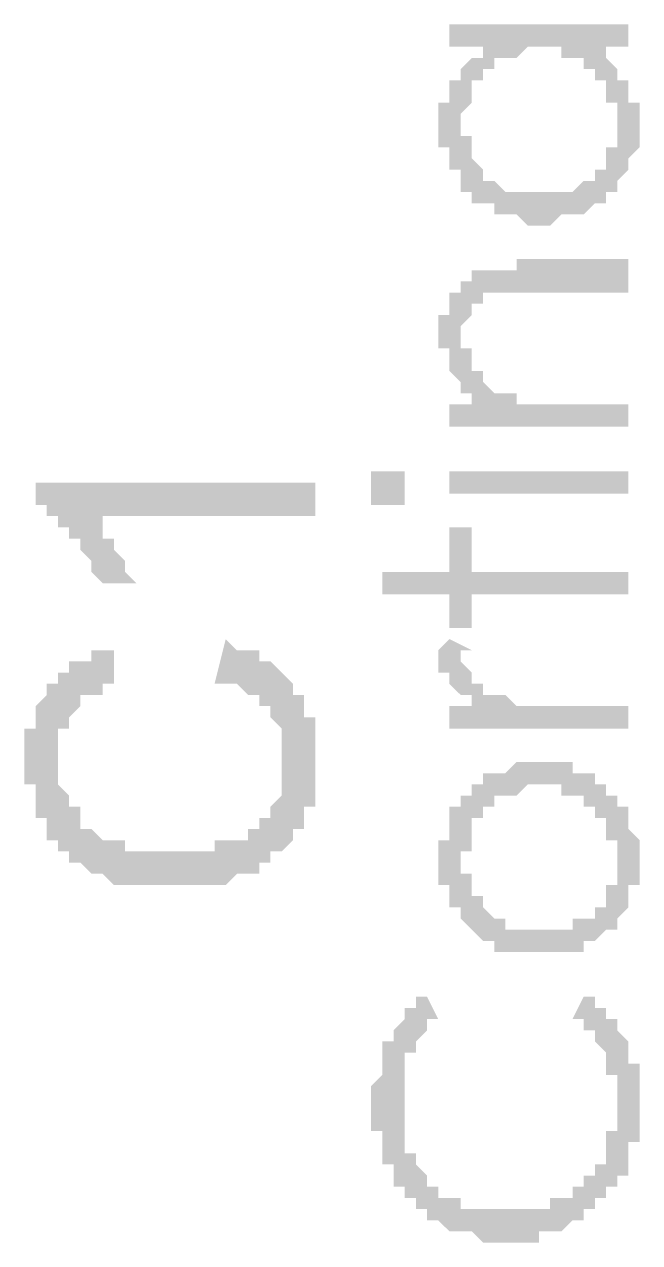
# Model space of a CAD drawing. Header units: inches. Extents: x 17 to 643, y -49 to 16.
# Drawn here: x 595.402 to 595.834, y -36.958 to -36.101 of the extents above; entities that cross this region are included whole.
import ezdxf

# ---------------------------------------------------------------- set-up
doc = ezdxf.new("R2010")
doc.units = ezdxf.units.IN
doc.header["$MEASUREMENT"] = 0
doc.layers.add('PDF_Rellenos sólidos', color=7, linetype='Continuous')

msp = doc.modelspace()

# ---------------------------------------------------------------- hatches: boundary and pattern name
at = {"layer": 'PDF_Rellenos sólidos', "transparency": 33554559}
h = msp.add_hatch(color=256, dxfattribs=at)
h.paths.add_polyline_path([(595.70076, -36.1012), (595.82652, -36.1012), (595.82652, -36.11692), (595.8108, -36.11692), (595.8108, -36.12478), (595.8108, -36.12478), (595.8108, -36.12478), (595.8108, -36.12478), (595.81866, -36.13264), (595.81866, -36.13264), (595.81866, -36.13264), (595.81866, -36.13264), (595.81866, -36.1405), (595.82652, -36.1405), (595.82652, -36.1405), (595.82652, -36.1405), (595.82652, -36.1405), (595.82652, -36.14836), (595.82652, -36.14836), (595.82652, -36.14836), (595.82652, -36.15622), (595.83438, -36.15622), (595.83438, -36.15622), (595.83438, -36.15622), (595.83438, -36.16408), (595.83438, -36.16408), (595.83438, -36.16408), (595.83438, -36.17194), (595.83438, -36.17194), (595.83438, -36.17194), (595.83438, -36.17194), (595.83438, -36.1798), (595.83438, -36.1798), (595.83438, -36.1798), (595.83438, -36.18766), (595.83438, -36.18766), (595.83438, -36.18766), (595.82652, -36.19552), (595.82652, -36.19552), (595.82652, -36.19552), (595.82652, -36.19552), (595.82652, -36.20338), (595.82652, -36.20338), (595.82652, -36.20338), (595.82652, -36.20338), (595.81866, -36.21124), (595.81866, -36.21124), (595.81866, -36.21124), (595.81866, -36.21124), (595.81866, -36.2191), (595.8108, -36.2191), (595.8108, -36.2191), (595.8108, -36.2191), (595.8108, -36.22696), (595.8108, -36.22696), (595.80294, -36.22696), (595.80294, -36.22696), (595.80294, -36.22696), (595.80294, -36.22696), (595.79508, -36.23482), (595.79508, -36.23482), (595.79508, -36.23482), (595.78722, -36.23482), (595.78722, -36.23482), (595.78722, -36.23482), (595.78722, -36.23482), (595.77936, -36.23482), (595.77936, -36.23482), (595.77936, -36.23482), (595.7715, -36.24268), (595.7715, -36.24268), (595.7715, -36.24268), (595.76364, -36.24268), (595.76364, -36.24268), (595.76364, -36.24268), (595.76364, -36.24268), (595.75578, -36.24268), (595.75578, -36.24268), (595.75578, -36.24268), (595.74792, -36.23482), (595.74792, -36.23482), (595.74792, -36.23482), (595.74792, -36.23482), (595.74006, -36.23482), (595.74006, -36.23482), (595.74006, -36.23482), (595.7322, -36.23482), (595.7322, -36.23482), (595.7322, -36.23482), (595.7322, -36.22696), (595.72434, -36.22696), (595.72434, -36.22696), (595.72434, -36.22696), (595.72434, -36.22696), (595.71648, -36.22696), (595.71648, -36.2191), (595.71648, -36.2191), (595.71648, -36.2191), (595.71648, -36.2191), (595.70862, -36.2191), (595.70862, -36.21124), (595.70862, -36.21124), (595.70862, -36.21124), (595.70862, -36.21124), (595.70862, -36.20338), (595.70076, -36.20338), (595.70076, -36.20338), (595.70076, -36.20338), (595.70076, -36.19552), (595.70076, -36.19552), (595.70076, -36.19552), (595.70076, -36.18766), (595.70076, -36.18766), (595.70076, -36.18766), (595.6929, -36.18766), (595.6929, -36.1798), (595.6929, -36.1798), (595.6929, -36.1798), (595.6929, -36.17194), (595.6929, -36.17194), (595.6929, -36.17194), (595.6929, -36.17194), (595.6929, -36.16408), (595.6929, -36.16408), (595.6929, -36.16408), (595.6929, -36.15622), (595.70076, -36.15622), (595.70076, -36.15622), (595.70076, -36.15622), (595.70076, -36.14836), (595.70076, -36.14836), (595.70076, -36.14836), (595.70076, -36.1405), (595.70076, -36.1405), (595.70076, -36.1405), (595.70076, -36.1405), (595.70862, -36.1405), (595.70862, -36.13264), (595.70862, -36.13264), (595.70862, -36.13264), (595.70862, -36.13264), (595.71648, -36.12478), (595.71648, -36.12478), (595.71648, -36.12478), (595.71648, -36.12478), (595.72434, -36.12478), (595.72434, -36.11692), (595.70076, -36.11692)], flags=0)
h.paths.add_polyline_path([(595.70862, -36.17194), (595.70862, -36.17194), (595.70862, -36.17194), (595.70862, -36.1798), (595.70862, -36.1798), (595.71648, -36.1798), (595.71648, -36.18766), (595.71648, -36.18766), (595.71648, -36.18766), (595.71648, -36.19552), (595.71648, -36.19552), (595.71648, -36.19552), (595.71648, -36.19552), (595.71648, -36.19552), (595.72434, -36.20338), (595.72434, -36.20338), (595.72434, -36.20338), (595.72434, -36.20338), (595.72434, -36.21124), (595.7322, -36.21124), (595.7322, -36.21124), (595.7322, -36.21124), (595.7322, -36.21124), (595.74006, -36.2191), (595.74006, -36.2191), (595.74006, -36.2191), (595.74006, -36.2191), (595.74792, -36.2191), (595.74792, -36.2191), (595.74792, -36.2191), (595.74792, -36.2191), (595.75578, -36.2191), (595.75578, -36.2191), (595.75578, -36.2191), (595.76364, -36.2191), (595.76364, -36.2191), (595.76364, -36.2191), (595.76364, -36.2191), (595.7715, -36.2191), (595.7715, -36.2191), (595.7715, -36.2191), (595.77936, -36.2191), (595.77936, -36.2191), (595.77936, -36.2191), (595.77936, -36.2191), (595.78722, -36.2191), (595.78722, -36.2191), (595.78722, -36.2191), (595.78722, -36.2191), (595.79508, -36.21124), (595.79508, -36.21124), (595.79508, -36.21124), (595.79508, -36.21124), (595.80294, -36.21124), (595.80294, -36.20338), (595.80294, -36.20338), (595.80294, -36.20338), (595.8108, -36.20338), (595.8108, -36.19552), (595.8108, -36.19552), (595.8108, -36.19552), (595.8108, -36.19552), (595.8108, -36.19552), (595.8108, -36.18766), (595.8108, -36.18766), (595.81866, -36.18766), (595.81866, -36.1798), (595.81866, -36.1798), (595.81866, -36.1798), (595.81866, -36.17194), (595.81866, -36.17194), (595.81866, -36.17194), (595.81866, -36.17194), (595.81866, -36.17194), (595.81866, -36.16408), (595.81866, -36.16408), (595.81866, -36.16408), (595.81866, -36.15622), (595.81866, -36.15622), (595.8108, -36.15622), (595.8108, -36.14836), (595.8108, -36.14836), (595.8108, -36.14836), (595.8108, -36.14836), (595.8108, -36.14836), (595.8108, -36.1405), (595.8108, -36.1405), (595.80294, -36.1405), (595.80294, -36.1405), (595.80294, -36.13264), (595.80294, -36.13264), (595.80294, -36.13264), (595.79508, -36.13264), (595.79508, -36.12478), (595.79508, -36.12478), (595.79508, -36.12478), (595.79508, -36.12478), (595.78722, -36.12478), (595.78722, -36.12478), (595.78722, -36.12478), (595.77936, -36.12478), (595.77936, -36.12478), (595.77936, -36.11692), (595.77936, -36.11692), (595.7715, -36.11692), (595.7715, -36.11692), (595.7715, -36.11692), (595.76364, -36.11692), (595.76364, -36.11692), (595.76364, -36.11692), (595.75578, -36.11692), (595.75578, -36.11692), (595.75578, -36.11692), (595.75578, -36.11692), (595.74792, -36.12478), (595.74792, -36.12478), (595.74792, -36.12478), (595.74006, -36.12478), (595.74006, -36.12478), (595.74006, -36.12478), (595.74006, -36.12478), (595.7322, -36.12478), (595.7322, -36.13264), (595.7322, -36.13264), (595.7322, -36.13264), (595.72434, -36.13264), (595.72434, -36.13264), (595.72434, -36.13264), (595.72434, -36.1405), (595.72434, -36.1405), (595.72434, -36.1405), (595.71648, -36.1405), (595.71648, -36.14836), (595.71648, -36.14836), (595.71648, -36.14836), (595.71648, -36.14836), (595.71648, -36.15622), (595.71648, -36.15622), (595.71648, -36.15622), (595.70862, -36.16408), (595.70862, -36.16408), (595.70862, -36.16408), (595.70862, -36.17194), (595.70862, -36.17194)], flags=0)
for points in [[(595.70076, -36.38417), (595.70076, -36.36845), (595.72434, -36.36845), (595.71648, -36.36845), (595.71648, -36.36058), (595.71648, -36.36058), (595.71648, -36.36058), (595.70862, -36.36058), (595.70862, -36.35272), (595.70862, -36.35272), (595.70862, -36.35272), (595.70862, -36.35272), (595.70862, -36.35272), (595.70076, -36.34486), (595.70076, -36.34486), (595.70076, -36.34486), (595.70076, -36.34486), (595.70076, -36.337), (595.70076, -36.337), (595.70076, -36.337), (595.70076, -36.337), (595.70076, -36.32914), (595.6929, -36.32914), (595.6929, -36.32914), (595.6929, -36.32128), (595.6929, -36.32128), (595.6929, -36.32128), (595.6929, -36.32128), (595.6929, -36.31342), (595.6929, -36.31342), (595.6929, -36.31342), (595.6929, -36.30556), (595.70076, -36.30556), (595.70076, -36.30556), (595.70076, -36.2977), (595.70076, -36.2977), (595.70076, -36.2977), (595.70076, -36.2977), (595.70076, -36.28984), (595.70076, -36.28984), (595.70076, -36.28984), (595.70862, -36.28984), (595.70862, -36.28984), (595.70862, -36.28198), (595.70862, -36.28198), (595.71648, -36.28198), (595.71648, -36.28198), (595.71648, -36.28198), (595.71648, -36.27412), (595.72434, -36.27412), (595.72434, -36.27412), (595.72434, -36.27412), (595.72434, -36.27412), (595.72434, -36.27412), (595.7322, -36.27412), (595.7322, -36.27412), (595.7322, -36.27412), (595.74006, -36.27412), (595.74006, -36.27412), (595.74006, -36.27412), (595.74006, -36.27412), (595.74792, -36.27412), (595.74792, -36.26626), (595.75578, -36.26626), (595.75578, -36.26626), (595.75578, -36.26626), (595.76364, -36.26626), (595.76364, -36.26626), (595.82652, -36.26626), (595.82652, -36.28984), (595.76364, -36.28984), (595.76364, -36.28984), (595.76364, -36.28984), (595.75578, -36.28984), (595.75578, -36.28984), (595.74792, -36.28984), (595.74792, -36.28984), (595.74792, -36.28984), (595.74792, -36.28984), (595.74006, -36.28984), (595.74006, -36.28984), (595.74006, -36.28984), (595.74006, -36.28984), (595.74006, -36.28984), (595.7322, -36.28984), (595.7322, -36.28984), (595.7322, -36.28984), (595.72434, -36.28984), (595.72434, -36.28984), (595.72434, -36.2977), (595.72434, -36.2977), (595.71648, -36.2977), (595.71648, -36.2977), (595.71648, -36.2977), (595.71648, -36.2977), (595.71648, -36.30556), (595.71648, -36.30556), (595.71648, -36.30556), (595.70862, -36.31342), (595.70862, -36.31342), (595.70862, -36.31342), (595.70862, -36.31342), (595.70862, -36.32128), (595.70862, -36.32128), (595.70862, -36.32128), (595.70862, -36.32914), (595.70862, -36.32914), (595.70862, -36.32914), (595.71648, -36.32914), (595.71648, -36.337), (595.71648, -36.337), (595.71648, -36.337), (595.71648, -36.34486), (595.71648, -36.34486), (595.71648, -36.34486), (595.72434, -36.34486), (595.72434, -36.34486), (595.72434, -36.35272), (595.72434, -36.35272), (595.72434, -36.35272), (595.72434, -36.35272), (595.7322, -36.36058), (595.7322, -36.36058), (595.7322, -36.36058), (595.7322, -36.36058), (595.74006, -36.36058), (595.74006, -36.36058), (595.74006, -36.36058), (595.74792, -36.36058), (595.74792, -36.36058), (595.74792, -36.36845), (595.74792, -36.36845), (595.74792, -36.36845), (595.75578, -36.36845), (595.75578, -36.36845), (595.75578, -36.36845), (595.75578, -36.36845), (595.76364, -36.36845), (595.76364, -36.36845), (595.76364, -36.36845), (595.7715, -36.36845), (595.7715, -36.36845), (595.77936, -36.36845), (595.77936, -36.36845), (595.77936, -36.36845), (595.82652, -36.36845), (595.82652, -36.38417)], [(595.60644, -36.42347), (595.60644, -36.44705), (595.44923, -36.44705), (595.44923, -36.44705), (595.45709, -36.44705), (595.45709, -36.45491), (595.45709, -36.45491), (595.45709, -36.45491), (595.45709, -36.46277), (595.46495, -36.46277), (595.46495, -36.46277), (595.46495, -36.47063), (595.46495, -36.47063), (595.46495, -36.47063), (595.46495, -36.47063), (595.47281, -36.47849), (595.47281, -36.47849), (595.47281, -36.47849), (595.47281, -36.48635), (595.47281, -36.48635), (595.47281, -36.48635), (595.48067, -36.49421), (595.48067, -36.49421), (595.48067, -36.49421), (595.48067, -36.49421), (595.45709, -36.49421), (595.45709, -36.49421), (595.45709, -36.49421), (595.44923, -36.48635), (595.44923, -36.48635), (595.44923, -36.48635), (595.44923, -36.47849), (595.44923, -36.47849), (595.44923, -36.47849), (595.44137, -36.47063), (595.44137, -36.47063), (595.44137, -36.47063), (595.44137, -36.47063), (595.44137, -36.46277), (595.43351, -36.46277), (595.43351, -36.46277), (595.43351, -36.46277), (595.43351, -36.45491), (595.42565, -36.45491), (595.42565, -36.45491), (595.42565, -36.45491), (595.42565, -36.44705), (595.41779, -36.44705), (595.41779, -36.44705), (595.41779, -36.44705), (595.41779, -36.43919), (595.40993, -36.43919), (595.40993, -36.43919), (595.40993, -36.43919), (595.40993, -36.43919), (595.40993, -36.42347)], [(595.6536, -36.50207), (595.6536, -36.48635), (595.70076, -36.48635), (595.70076, -36.45491), (595.71648, -36.45491), (595.71648, -36.48635), (595.82652, -36.48635), (595.82652, -36.50207), (595.71648, -36.50207), (595.71648, -36.52565), (595.70076, -36.52565), (595.70076, -36.50207)], [(595.53569, -36.56495), (595.54355, -36.53351), (595.54355, -36.53351), (595.55141, -36.54137), (595.55141, -36.54137), (595.55141, -36.54137), (595.55927, -36.54137), (595.55927, -36.54137), (595.55927, -36.54137), (595.56713, -36.54137), (595.56713, -36.54923), (595.56713, -36.54923), (595.56713, -36.54923), (595.57499, -36.54923), (595.57499, -36.54923), (595.57499, -36.54923), (595.58285, -36.55709), (595.58285, -36.55709), (595.58285, -36.55709), (595.58285, -36.55709), (595.58285, -36.55709), (595.59071, -36.56495), (595.59071, -36.56495), (595.59071, -36.56495), (595.59071, -36.56495), (595.59071, -36.57281), (595.59858, -36.57281), (595.59858, -36.57281), (595.59858, -36.57281), (595.59858, -36.58067), (595.59858, -36.58067), (595.59858, -36.58067), (595.59858, -36.58853), (595.60644, -36.58853), (595.60644, -36.58853), (595.60644, -36.59639), (595.60644, -36.59639), (595.60644, -36.59639), (595.60644, -36.60425), (595.60644, -36.60425), (595.60644, -36.60425), (595.60644, -36.61211), (595.60644, -36.61211), (595.60644, -36.61211), (595.60644, -36.61997), (595.60644, -36.61997), (595.60644, -36.61997), (595.60644, -36.62783), (595.60644, -36.62783), (595.60644, -36.63569), (595.60644, -36.63569), (595.60644, -36.63569), (595.60644, -36.64355), (595.60644, -36.64355), (595.60644, -36.64355), (595.60644, -36.65141), (595.60644, -36.65141), (595.59858, -36.65141), (595.59858, -36.65927), (595.59858, -36.65927), (595.59858, -36.65927), (595.59858, -36.65927), (595.59858, -36.66713), (595.59858, -36.66713), (595.59071, -36.66713), (595.59071, -36.66713), (595.59071, -36.67499), (595.59071, -36.67499), (595.59071, -36.67499), (595.58285, -36.68285), (595.58285, -36.68285), (595.58285, -36.68285), (595.58285, -36.68285), (595.57499, -36.68285), (595.57499, -36.69071), (595.57499, -36.69071), (595.57499, -36.69071), (595.56713, -36.69071), (595.56713, -36.69071), (595.56713, -36.69857), (595.55927, -36.69857), (595.55927, -36.69857), (595.55927, -36.69857), (595.55141, -36.69857), (595.55141, -36.69857), (595.55141, -36.69857), (595.54355, -36.70643), (595.54355, -36.70643), (595.54355, -36.70643), (595.53569, -36.70643), (595.53569, -36.70643), (595.53569, -36.70643), (595.52783, -36.70643), (595.52783, -36.70643), (595.52783, -36.70643), (595.51997, -36.70643), (595.51997, -36.70643), (595.51997, -36.70643), (595.51211, -36.70643), (595.51211, -36.70643), (595.51211, -36.70643), (595.50425, -36.70643), (595.50425, -36.70643), (595.50425, -36.70643), (595.49639, -36.70643), (595.49639, -36.70643), (595.49639, -36.70643), (595.48853, -36.70643), (595.48853, -36.70643), (595.48067, -36.70643), (595.48067, -36.70643), (595.48067, -36.70643), (595.47281, -36.70643), (595.47281, -36.70643), (595.47281, -36.70643), (595.46495, -36.70643), (595.46495, -36.70643), (595.46495, -36.70643), (595.45709, -36.69857), (595.45709, -36.69857), (595.45709, -36.69857), (595.45709, -36.69857), (595.44923, -36.69857), (595.44923, -36.69857), (595.44923, -36.69857), (595.44923, -36.69857), (595.44137, -36.69071), (595.44137, -36.69071), (595.44137, -36.69071), (595.43351, -36.69071), (595.43351, -36.69071), (595.43351, -36.68285), (595.43351, -36.68285), (595.42565, -36.68285), (595.42565, -36.68285), (595.42565, -36.67499), (595.42565, -36.67499), (595.42565, -36.67499), (595.41779, -36.67499), (595.41779, -36.66713), (595.41779, -36.66713), (595.41779, -36.66713), (595.41779, -36.65927), (595.41779, -36.65927), (595.40993, -36.65927), (595.40993, -36.65141), (595.40993, -36.65141), (595.40993, -36.65141), (595.40993, -36.64355), (595.40993, -36.64355), (595.40993, -36.64355), (595.40993, -36.63569), (595.40993, -36.63569), (595.40207, -36.63569), (595.40207, -36.62783), (595.40207, -36.62783), (595.40207, -36.62783), (595.40207, -36.61997), (595.40207, -36.61997), (595.40207, -36.61997), (595.40207, -36.61997), (595.40207, -36.61211), (595.40207, -36.61211), (595.40207, -36.60425), (595.40207, -36.60425), (595.40207, -36.60425), (595.40207, -36.59639), (595.40993, -36.59639), (595.40993, -36.59639), (595.40993, -36.58853), (595.40993, -36.58853), (595.40993, -36.58853), (595.40993, -36.58067), (595.40993, -36.58067), (595.40993, -36.58067), (595.40993, -36.58067), (595.41779, -36.57281), (595.41779, -36.57281), (595.41779, -36.57281), (595.41779, -36.56495), (595.41779, -36.56495), (595.41779, -36.56495), (595.42565, -36.56495), (595.42565, -36.56495), (595.42565, -36.55709), (595.42565, -36.55709), (595.43351, -36.55709), (595.43351, -36.55709), (595.43351, -36.54923), (595.43351, -36.54923), (595.44137, -36.54923), (595.44137, -36.54923), (595.44137, -36.54923), (595.44923, -36.54923), (595.44923, -36.54137), (595.44923, -36.54137), (595.45709, -36.54137), (595.45709, -36.54137), (595.45709, -36.54137), (595.46495, -36.54137), (595.46495, -36.54137), (595.46495, -36.56495), (595.46495, -36.56495), (595.46495, -36.56495), (595.45709, -36.56495), (595.45709, -36.57281), (595.45709, -36.57281), (595.44923, -36.57281), (595.44923, -36.57281), (595.44923, -36.57281), (595.44137, -36.57281), (595.44137, -36.58067), (595.44137, -36.58067), (595.44137, -36.58067), (595.44137, -36.58067), (595.43351, -36.58853), (595.43351, -36.58853), (595.43351, -36.58853), (595.43351, -36.58853), (595.43351, -36.59639), (595.43351, -36.59639), (595.42565, -36.59639), (595.42565, -36.60425), (595.42565, -36.60425), (595.42565, -36.60425), (595.42565, -36.61211), (595.42565, -36.61211), (595.42565, -36.61211), (595.42565, -36.61997), (595.42565, -36.61997), (595.42565, -36.61997), (595.42565, -36.62783), (595.42565, -36.62783), (595.42565, -36.63569), (595.42565, -36.63569), (595.42565, -36.63569), (595.43351, -36.64355), (595.43351, -36.64355), (595.43351, -36.64355), (595.43351, -36.64355), (595.43351, -36.65141), (595.43351, -36.65141), (595.43351, -36.65141), (595.44137, -36.65141), (595.44137, -36.65927), (595.44137, -36.65927), (595.44137, -36.65927), (595.44137, -36.66713), (595.44923, -36.66713), (595.44923, -36.66713), (595.44923, -36.66713), (595.44923, -36.66713), (595.45709, -36.67499), (595.45709, -36.67499), (595.45709, -36.67499), (595.46495, -36.67499), (595.46495, -36.67499), (595.46495, -36.67499), (595.47281, -36.67499), (595.47281, -36.67499), (595.47281, -36.68285), (595.48067, -36.68285), (595.48067, -36.68285), (595.48067, -36.68285), (595.48853, -36.68285), (595.48853, -36.68285), (595.48853, -36.68285), (595.49639, -36.68285), (595.49639, -36.68285), (595.49639, -36.68285), (595.50425, -36.68285), (595.50425, -36.68285), (595.50425, -36.68285), (595.51211, -36.68285), (595.51211, -36.68285), (595.51997, -36.68285), (595.51997, -36.68285), (595.51997, -36.68285), (595.52783, -36.68285), (595.52783, -36.68285), (595.52783, -36.68285), (595.53569, -36.68285), (595.53569, -36.68285), (595.53569, -36.67499), (595.54355, -36.67499), (595.54355, -36.67499), (595.54355, -36.67499), (595.54355, -36.67499), (595.55141, -36.67499), (595.55141, -36.67499), (595.55141, -36.67499), (595.55927, -36.67499), (595.55927, -36.66713), (595.55927, -36.66713), (595.55927, -36.66713), (595.56713, -36.66713), (595.56713, -36.66713), (595.56713, -36.65927), (595.56713, -36.65927), (595.57499, -36.65927), (595.57499, -36.65927), (595.57499, -36.65141), (595.57499, -36.65141), (595.57499, -36.65141), (595.57499, -36.65141), (595.58285, -36.64355), (595.58285, -36.64355), (595.58285, -36.64355), (595.58285, -36.63569), (595.58285, -36.63569), (595.58285, -36.63569), (595.58285, -36.62783), (595.58285, -36.62783), (595.58285, -36.62783), (595.58285, -36.61997), (595.58285, -36.61997), (595.58285, -36.61997), (595.58285, -36.61211), (595.58285, -36.61211), (595.58285, -36.60425), (595.58285, -36.60425), (595.58285, -36.60425), (595.58285, -36.60425), (595.58285, -36.59639), (595.58285, -36.59639), (595.58285, -36.59639), (595.57499, -36.58853), (595.57499, -36.58853), (595.57499, -36.58853), (595.57499, -36.58067), (595.57499, -36.58067), (595.56713, -36.58067), (595.56713, -36.58067), (595.56713, -36.58067), (595.56713, -36.57281), (595.56713, -36.57281), (595.55927, -36.57281), (595.55927, -36.57281), (595.55927, -36.57281), (595.55141, -36.56495), (595.55141, -36.56495), (595.55141, -36.56495), (595.54355, -36.56495), (595.54355, -36.56495), (595.54355, -36.56495), (595.53569, -36.56495), (595.53569, -36.56495), (595.53569, -36.56495)], [(595.70076, -36.59639), (595.70076, -36.58067), (595.71648, -36.58067), (595.71648, -36.58067), (595.71648, -36.57281), (595.70862, -36.57281), (595.70862, -36.57281), (595.70862, -36.57281), (595.70862, -36.57281), (595.70076, -36.56495), (595.70076, -36.56495), (595.70076, -36.56495), (595.70076, -36.56495), (595.70076, -36.55709), (595.70076, -36.55709), (595.70076, -36.55709), (595.6929, -36.55709), (595.6929, -36.54923), (595.6929, -36.54923), (595.6929, -36.54923), (595.6929, -36.54137), (595.6929, -36.54137), (595.6929, -36.54137), (595.6929, -36.54137), (595.70076, -36.53351), (595.70076, -36.53351), (595.70076, -36.53351), (595.70076, -36.53351), (595.71648, -36.54137), (595.71648, -36.54137), (595.70862, -36.54137), (595.70862, -36.54923), (595.70862, -36.54923), (595.70862, -36.54923), (595.70862, -36.54923), (595.71648, -36.55709), (595.71648, -36.55709), (595.71648, -36.55709), (595.71648, -36.56495), (595.71648, -36.56495), (595.71648, -36.56495), (595.71648, -36.56495), (595.72434, -36.56495), (595.72434, -36.56495), (595.72434, -36.57281), (595.72434, -36.57281), (595.7322, -36.57281), (595.7322, -36.57281), (595.7322, -36.57281), (595.74006, -36.57281), (595.74006, -36.57281), (595.74006, -36.57281), (595.74006, -36.57281), (595.74006, -36.57281), (595.74792, -36.58067), (595.74792, -36.58067), (595.74792, -36.58067), (595.74792, -36.58067), (595.75578, -36.58067), (595.75578, -36.58067), (595.75578, -36.58067), (595.75578, -36.58067), (595.76364, -36.58067), (595.76364, -36.58067), (595.76364, -36.58067), (595.7715, -36.58067), (595.7715, -36.58067), (595.77936, -36.58067), (595.77936, -36.58067), (595.78722, -36.58067), (595.78722, -36.58067), (595.82652, -36.58067), (595.82652, -36.59639)], [(595.68504, -36.78503), (595.6929, -36.80075), (595.6929, -36.80075), (595.6929, -36.80075), (595.6929, -36.80075), (595.68504, -36.80075), (595.68504, -36.80861), (595.68504, -36.80861), (595.68504, -36.80861), (595.68504, -36.80861), (595.67718, -36.81647), (595.67718, -36.81647), (595.67718, -36.81647), (595.67718, -36.81647), (595.67718, -36.82433), (595.67718, -36.82433), (595.67718, -36.82433), (595.66932, -36.82433), (595.66932, -36.83219), (595.66932, -36.83219), (595.66932, -36.83219), (595.66932, -36.83219), (595.66932, -36.84005), (595.66932, -36.84005), (595.66932, -36.84005), (595.66932, -36.84791), (595.66932, -36.84791), (595.66932, -36.84791), (595.66932, -36.85577), (595.66932, -36.85577), (595.66932, -36.85577), (595.66932, -36.86363), (595.66932, -36.86363), (595.66932, -36.86363), (595.66932, -36.87149), (595.66932, -36.87149), (595.66932, -36.87149), (595.66932, -36.87149), (595.66932, -36.87935), (595.66932, -36.87935), (595.66932, -36.87935), (595.66932, -36.88721), (595.66932, -36.88721), (595.66932, -36.88721), (595.66932, -36.89507), (595.66932, -36.89507), (595.67718, -36.89507), (595.67718, -36.89507), (595.67718, -36.90293), (595.67718, -36.90293), (595.67718, -36.90293), (595.67718, -36.90293), (595.68504, -36.91079), (595.68504, -36.91079), (595.68504, -36.91079), (595.68504, -36.91079), (595.68504, -36.91865), (595.6929, -36.91865), (595.6929, -36.91865), (595.6929, -36.91865), (595.6929, -36.91865), (595.6929, -36.92651), (595.70076, -36.92651), (595.70076, -36.92651), (595.70076, -36.92651), (595.70076, -36.92651), (595.70862, -36.92651), (595.70862, -36.92651), (595.70862, -36.93437), (595.70862, -36.93437), (595.71648, -36.93437), (595.71648, -36.93437), (595.71648, -36.93437), (595.72434, -36.93437), (595.72434, -36.93437), (595.72434, -36.93437), (595.72434, -36.93437), (595.7322, -36.93437), (595.7322, -36.93437), (595.7322, -36.93437), (595.74006, -36.93437), (595.74006, -36.93437), (595.74006, -36.93437), (595.74792, -36.93437), (595.74792, -36.93437), (595.74792, -36.93437), (595.74792, -36.93437), (595.75578, -36.93437), (595.75578, -36.93437), (595.75578, -36.93437), (595.76364, -36.93437), (595.76364, -36.93437), (595.76364, -36.93437), (595.7715, -36.93437), (595.7715, -36.93437), (595.7715, -36.93437), (595.7715, -36.92651), (595.77936, -36.92651), (595.77936, -36.92651), (595.77936, -36.92651), (595.77936, -36.92651), (595.78722, -36.92651), (595.78722, -36.92651), (595.78722, -36.91865), (595.78722, -36.91865), (595.79508, -36.91865), (595.79508, -36.91865), (595.79508, -36.91865), (595.79508, -36.91079), (595.79508, -36.91079), (595.80294, -36.91079), (595.80294, -36.91079), (595.80294, -36.90293), (595.80294, -36.90293), (595.80294, -36.90293), (595.8108, -36.90293), (595.8108, -36.89507), (595.8108, -36.89507), (595.8108, -36.89507), (595.8108, -36.89507), (595.8108, -36.88721), (595.8108, -36.88721), (595.8108, -36.88721), (595.8108, -36.87935), (595.81866, -36.87935), (595.81866, -36.87935), (595.81866, -36.87935), (595.81866, -36.87149), (595.81866, -36.87149), (595.81866, -36.87149), (595.81866, -36.86363), (595.81866, -36.86363), (595.81866, -36.86363), (595.81866, -36.85577), (595.81866, -36.85577), (595.81866, -36.85577), (595.81866, -36.85577), (595.81866, -36.84791), (595.81866, -36.84791), (595.81866, -36.84791), (595.81866, -36.84005), (595.81866, -36.84005), (595.8108, -36.84005), (595.8108, -36.83219), (595.8108, -36.83219), (595.8108, -36.83219), (595.8108, -36.83219), (595.8108, -36.82433), (595.8108, -36.82433), (595.8108, -36.82433), (595.8108, -36.82433), (595.80294, -36.81647), (595.80294, -36.81647), (595.80294, -36.81647), (595.80294, -36.81647), (595.80294, -36.80861), (595.80294, -36.80861), (595.79508, -36.80861), (595.79508, -36.80861), (595.79508, -36.80075), (595.79508, -36.80075), (595.78722, -36.80075), (595.78722, -36.80075), (595.78722, -36.80075), (595.79508, -36.78503), (595.80294, -36.78503), (595.80294, -36.78503), (595.80294, -36.78503), (595.80294, -36.79289), (595.8108, -36.79289), (595.8108, -36.79289), (595.8108, -36.79289), (595.8108, -36.80075), (595.8108, -36.80075), (595.81866, -36.80075), (595.81866, -36.80075), (595.81866, -36.80861), (595.81866, -36.80861), (595.81866, -36.80861), (595.81866, -36.80861), (595.82652, -36.81647), (595.82652, -36.81647), (595.82652, -36.81647), (595.82652, -36.81647), (595.82652, -36.82433), (595.82652, -36.82433), (595.82652, -36.82433), (595.82652, -36.82433), (595.82652, -36.83219), (595.82652, -36.83219), (595.83438, -36.83219), (595.83438, -36.84005), (595.83438, -36.84005), (595.83438, -36.84005), (595.83438, -36.84005), (595.83438, -36.84791), (595.83438, -36.84791), (595.83438, -36.84791), (595.83438, -36.85577), (595.83438, -36.85577), (595.83438, -36.85577), (595.83438, -36.86363), (595.83438, -36.86363), (595.83438, -36.86363), (595.83438, -36.87149), (595.83438, -36.87149), (595.83438, -36.87149), (595.83438, -36.87935), (595.83438, -36.87935), (595.83438, -36.87935), (595.83438, -36.88721), (595.83438, -36.88721), (595.83438, -36.88721), (595.82652, -36.88721), (595.82652, -36.89507), (595.82652, -36.89507), (595.82652, -36.89507), (595.82652, -36.90293), (595.82652, -36.90293), (595.82652, -36.90293), (595.82652, -36.90293), (595.82652, -36.91079), (595.81866, -36.91079), (595.81866, -36.91079), (595.81866, -36.91079), (595.81866, -36.91865), (595.81866, -36.91865), (595.81866, -36.91865), (595.8108, -36.91865), (595.8108, -36.92651), (595.8108, -36.92651), (595.8108, -36.92651), (595.8108, -36.92651), (595.80294, -36.92651), (595.80294, -36.93437), (595.80294, -36.93437), (595.80294, -36.93437), (595.80294, -36.93437), (595.80294, -36.93437), (595.79508, -36.93437), (595.79508, -36.94223), (595.79508, -36.94223), (595.79508, -36.94223), (595.78722, -36.94223), (595.78722, -36.94223), (595.78722, -36.94223), (595.77936, -36.95009), (595.77936, -36.95009), (595.77936, -36.95009), (595.77936, -36.95009), (595.7715, -36.95009), (595.7715, -36.95009), (595.7715, -36.95009), (595.7715, -36.95009), (595.76364, -36.95009), (595.76364, -36.95009), (595.76364, -36.95795), (595.75578, -36.95795), (595.75578, -36.95795), (595.75578, -36.95795), (595.74792, -36.95795), (595.74792, -36.95795), (595.74792, -36.95795), (595.74006, -36.95795), (595.74006, -36.95795), (595.74006, -36.95795), (595.74006, -36.95795), (595.7322, -36.95795), (595.7322, -36.95795), (595.7322, -36.95795), (595.72434, -36.95795), (595.72434, -36.95795), (595.72434, -36.95795), (595.72434, -36.95795), (595.71648, -36.95009), (595.71648, -36.95009), (595.71648, -36.95009), (595.70862, -36.95009), (595.70862, -36.95009), (595.70862, -36.95009), (595.70076, -36.95009), (595.70076, -36.95009), (595.70076, -36.95009), (595.70076, -36.95009), (595.6929, -36.94223), (595.6929, -36.94223), (595.6929, -36.94223), (595.6929, -36.94223), (595.68504, -36.94223), (595.68504, -36.94223), (595.68504, -36.93437), (595.68504, -36.93437), (595.67718, -36.93437), (595.67718, -36.93437), (595.67718, -36.93437), (595.67718, -36.92651), (595.67718, -36.92651), (595.66932, -36.92651), (595.66932, -36.92651), (595.66932, -36.92651), (595.66932, -36.91865), (595.66932, -36.91865), (595.66932, -36.91865), (595.66146, -36.91865), (595.66146, -36.91079), (595.66146, -36.91079), (595.66146, -36.91079), (595.66146, -36.91079), (595.66146, -36.90293), (595.6536, -36.90293), (595.6536, -36.90293), (595.6536, -36.90293), (595.6536, -36.89507), (595.6536, -36.89507), (595.6536, -36.89507), (595.6536, -36.88721), (595.6536, -36.88721), (595.6536, -36.88721), (595.6536, -36.88721), (595.6536, -36.87935), (595.6536, -36.87935), (595.64574, -36.87935), (595.64574, -36.87149), (595.64574, -36.87149), (595.64574, -36.87149), (595.64574, -36.86363), (595.64574, -36.86363), (595.64574, -36.86363), (595.64574, -36.86363), (595.64574, -36.85577), (595.64574, -36.85577), (595.64574, -36.85577), (595.64574, -36.84791), (595.64574, -36.84791), (595.64574, -36.84791), (595.6536, -36.84005), (595.6536, -36.84005), (595.6536, -36.84005), (595.6536, -36.83219), (595.6536, -36.83219), (595.6536, -36.83219), (595.6536, -36.83219), (595.6536, -36.82433), (595.6536, -36.82433), (595.6536, -36.82433), (595.6536, -36.81647), (595.6536, -36.81647), (595.66146, -36.81647), (595.66146, -36.81647), (595.66146, -36.80861), (595.66146, -36.80861), (595.66146, -36.80861), (595.66146, -36.80861), (595.66932, -36.80075), (595.66932, -36.80075), (595.66932, -36.80075), (595.66932, -36.80075), (595.66932, -36.79289), (595.67718, -36.79289), (595.67718, -36.79289), (595.67718, -36.79289), (595.67718, -36.78503), (595.67718, -36.78503), (595.68504, -36.78503), (595.68504, -36.78503), (595.68504, -36.78503)]]:
    msp.add_hatch(color=256, dxfattribs=at).paths.add_polyline_path(points)
h = msp.add_hatch(color=256, dxfattribs=at)
h.paths.add_polyline_path([(595.64574, -36.42347), (595.64574, -36.42347), (595.64574, -36.42347), (595.64574, -36.42347), (595.64574, -36.41561), (595.64574, -36.41561), (595.6536, -36.41561), (595.6536, -36.41561), (595.6536, -36.41561), (595.66146, -36.41561), (595.66146, -36.41561), (595.66146, -36.41561), (595.66146, -36.41561), (595.66932, -36.41561), (595.66932, -36.41561), (595.66932, -36.41561), (595.66932, -36.41561), (595.66932, -36.42347), (595.66932, -36.42347), (595.66932, -36.42347), (595.66932, -36.42347), (595.66932, -36.43133), (595.66932, -36.43133), (595.66932, -36.43133), (595.66932, -36.43919), (595.66932, -36.43919), (595.66932, -36.43919), (595.66146, -36.43919), (595.66146, -36.43919), (595.66146, -36.43919), (595.66146, -36.43919), (595.6536, -36.43919), (595.6536, -36.43919), (595.6536, -36.43919), (595.6536, -36.43919), (595.64574, -36.43919), (595.64574, -36.43133), (595.64574, -36.43133), (595.64574, -36.43133), (595.64574, -36.43133), (595.64574, -36.42347)], flags=0)
h.paths.add_polyline_path([(595.70076, -36.43133), (595.70076, -36.41561), (595.82652, -36.41561), (595.82652, -36.43133)], flags=0)
h = msp.add_hatch(color=256, dxfattribs=at)
h.paths.add_polyline_path([(595.6929, -36.69071), (595.6929, -36.68285), (595.6929, -36.68285), (595.6929, -36.68285), (595.6929, -36.68285), (595.6929, -36.67499), (595.70076, -36.67499), (595.70076, -36.67499), (595.70076, -36.66713), (595.70076, -36.66713), (595.70076, -36.66713), (595.70076, -36.65927), (595.70076, -36.65927), (595.70076, -36.65927), (595.70076, -36.65927), (595.70076, -36.65141), (595.70862, -36.65141), (595.70862, -36.65141), (595.70862, -36.65141), (595.70862, -36.64355), (595.70862, -36.64355), (595.71648, -36.64355), (595.71648, -36.64355), (595.71648, -36.64355), (595.71648, -36.63569), (595.71648, -36.63569), (595.72434, -36.63569), (595.72434, -36.63569), (595.72434, -36.63569), (595.72434, -36.62783), (595.7322, -36.62783), (595.7322, -36.62783), (595.7322, -36.62783), (595.7322, -36.62783), (595.74006, -36.62783), (595.74006, -36.62783), (595.74006, -36.62783), (595.74792, -36.61997), (595.74792, -36.61997), (595.74792, -36.61997), (595.74792, -36.61997), (595.75578, -36.61997), (595.75578, -36.61997), (595.75578, -36.61997), (595.76364, -36.61997), (595.76364, -36.61997), (595.76364, -36.61997), (595.76364, -36.61997), (595.7715, -36.61997), (595.7715, -36.61997), (595.7715, -36.61997), (595.77936, -36.61997), (595.77936, -36.61997), (595.77936, -36.61997), (595.78722, -36.61997), (595.78722, -36.62783), (595.78722, -36.62783), (595.78722, -36.62783), (595.79508, -36.62783), (595.79508, -36.62783), (595.79508, -36.62783), (595.79508, -36.62783), (595.80294, -36.62783), (595.80294, -36.63569), (595.80294, -36.63569), (595.80294, -36.63569), (595.8108, -36.63569), (595.8108, -36.63569), (595.8108, -36.64355), (595.8108, -36.64355), (595.81866, -36.64355), (595.81866, -36.64355), (595.81866, -36.64355), (595.81866, -36.65141), (595.81866, -36.65141), (595.82652, -36.65141), (595.82652, -36.65141), (595.82652, -36.65927), (595.82652, -36.65927), (595.82652, -36.65927), (595.82652, -36.65927), (595.82652, -36.66713), (595.82652, -36.66713), (595.82652, -36.66713), (595.83438, -36.67499), (595.83438, -36.67499), (595.83438, -36.67499), (595.83438, -36.68285), (595.83438, -36.68285), (595.83438, -36.68285), (595.83438, -36.69071), (595.83438, -36.69071), (595.83438, -36.69071), (595.83438, -36.69071), (595.83438, -36.69857), (595.83438, -36.69857), (595.83438, -36.69857), (595.83438, -36.70643), (595.83438, -36.70643), (595.82652, -36.70643), (595.82652, -36.71429), (595.82652, -36.71429), (595.82652, -36.71429), (595.82652, -36.71429), (595.82652, -36.72215), (595.82652, -36.72215), (595.82652, -36.72215), (595.82652, -36.72215), (595.81866, -36.73001), (595.81866, -36.73001), (595.81866, -36.73001), (595.81866, -36.73001), (595.81866, -36.73787), (595.8108, -36.73787), (595.8108, -36.73787), (595.8108, -36.73787), (595.8108, -36.73787), (595.80294, -36.74573), (595.80294, -36.74573), (595.80294, -36.74573), (595.80294, -36.74573), (595.79508, -36.74573), (595.79508, -36.74573), (595.79508, -36.75359), (595.79508, -36.75359), (595.78722, -36.75359), (595.78722, -36.75359), (595.78722, -36.75359), (595.77936, -36.75359), (595.77936, -36.75359), (595.77936, -36.75359), (595.77936, -36.75359), (595.7715, -36.75359), (595.7715, -36.75359), (595.7715, -36.75359), (595.76364, -36.75359), (595.76364, -36.75359), (595.76364, -36.75359), (595.75578, -36.75359), (595.75578, -36.75359), (595.75578, -36.75359), (595.75578, -36.75359), (595.74792, -36.75359), (595.74792, -36.75359), (595.74792, -36.75359), (595.74006, -36.75359), (595.74006, -36.75359), (595.74006, -36.75359), (595.74006, -36.75359), (595.7322, -36.75359), (595.7322, -36.74573), (595.7322, -36.74573), (595.72434, -36.74573), (595.72434, -36.74573), (595.72434, -36.74573), (595.72434, -36.74573), (595.71648, -36.73787), (595.71648, -36.73787), (595.71648, -36.73787), (595.71648, -36.73787), (595.71648, -36.73787), (595.70862, -36.73001), (595.70862, -36.73001), (595.70862, -36.73001), (595.70862, -36.73001), (595.70862, -36.73001), (595.70862, -36.72215), (595.70076, -36.72215), (595.70076, -36.72215), (595.70076, -36.72215), (595.70076, -36.71429), (595.70076, -36.71429), (595.70076, -36.71429), (595.70076, -36.70643), (595.70076, -36.70643), (595.70076, -36.70643), (595.6929, -36.70643), (595.6929, -36.69857), (595.6929, -36.69857), (595.6929, -36.69857), (595.6929, -36.69071), (595.6929, -36.69071), (595.6929, -36.69071)], flags=0)
h.paths.add_polyline_path([(595.70862, -36.69071), (595.70862, -36.69071), (595.70862, -36.69071), (595.70862, -36.69857), (595.71648, -36.69857), (595.71648, -36.69857), (595.71648, -36.70643), (595.71648, -36.70643), (595.71648, -36.70643), (595.71648, -36.70643), (595.71648, -36.71429), (595.71648, -36.71429), (595.71648, -36.71429), (595.72434, -36.71429), (595.72434, -36.72215), (595.72434, -36.72215), (595.72434, -36.72215), (595.72434, -36.72215), (595.7322, -36.73001), (595.7322, -36.73001), (595.7322, -36.73001), (595.7322, -36.73001), (595.74006, -36.73001), (595.74006, -36.73001), (595.74006, -36.73787), (595.74006, -36.73787), (595.74792, -36.73787), (595.74792, -36.73787), (595.74792, -36.73787), (595.75578, -36.73787), (595.75578, -36.73787), (595.75578, -36.73787), (595.75578, -36.73787), (595.76364, -36.73787), (595.76364, -36.73787), (595.76364, -36.73787), (595.76364, -36.73787), (595.7715, -36.73787), (595.7715, -36.73787), (595.7715, -36.73787), (595.77936, -36.73787), (595.77936, -36.73787), (595.77936, -36.73787), (595.78722, -36.73787), (595.78722, -36.73787), (595.78722, -36.73787), (595.78722, -36.73001), (595.79508, -36.73001), (595.79508, -36.73001), (595.79508, -36.73001), (595.79508, -36.73001), (595.80294, -36.73001), (595.80294, -36.72215), (595.80294, -36.72215), (595.80294, -36.72215), (595.80294, -36.72215), (595.8108, -36.72215), (595.8108, -36.71429), (595.8108, -36.71429), (595.8108, -36.71429), (595.8108, -36.70643), (595.8108, -36.70643), (595.8108, -36.70643), (595.81866, -36.70643), (595.81866, -36.69857), (595.81866, -36.69857), (595.81866, -36.69857), (595.81866, -36.69071), (595.81866, -36.69071), (595.81866, -36.69071), (595.81866, -36.68285), (595.81866, -36.68285), (595.81866, -36.68285), (595.81866, -36.68285), (595.81866, -36.67499), (595.81866, -36.67499), (595.8108, -36.67499), (595.8108, -36.66713), (595.8108, -36.66713), (595.8108, -36.66713), (595.8108, -36.66713), (595.8108, -36.65927), (595.8108, -36.65927), (595.80294, -36.65927), (595.80294, -36.65927), (595.80294, -36.65141), (595.80294, -36.65141), (595.80294, -36.65141), (595.79508, -36.65141), (595.79508, -36.64355), (595.79508, -36.64355), (595.79508, -36.64355), (595.78722, -36.64355), (595.78722, -36.64355), (595.78722, -36.64355), (595.77936, -36.64355), (595.77936, -36.64355), (595.77936, -36.63569), (595.7715, -36.63569), (595.7715, -36.63569), (595.7715, -36.63569), (595.7715, -36.63569), (595.76364, -36.63569), (595.76364, -36.63569), (595.76364, -36.63569), (595.76364, -36.63569), (595.75578, -36.63569), (595.75578, -36.63569), (595.75578, -36.63569), (595.74792, -36.64355), (595.74792, -36.64355), (595.74792, -36.64355), (595.74006, -36.64355), (595.74006, -36.64355), (595.74006, -36.64355), (595.74006, -36.64355), (595.7322, -36.64355), (595.7322, -36.65141), (595.7322, -36.65141), (595.7322, -36.65141), (595.72434, -36.65141), (595.72434, -36.65141), (595.72434, -36.65141), (595.72434, -36.65927), (595.72434, -36.65927), (595.72434, -36.65927), (595.71648, -36.65927), (595.71648, -36.66713), (595.71648, -36.66713), (595.71648, -36.66713), (595.71648, -36.66713), (595.71648, -36.67499), (595.71648, -36.67499), (595.71648, -36.67499), (595.71648, -36.68285), (595.70862, -36.68285), (595.70862, -36.68285), (595.70862, -36.69071), (595.70862, -36.69071)], flags=0)

doc.saveas('drawing.dxf')
